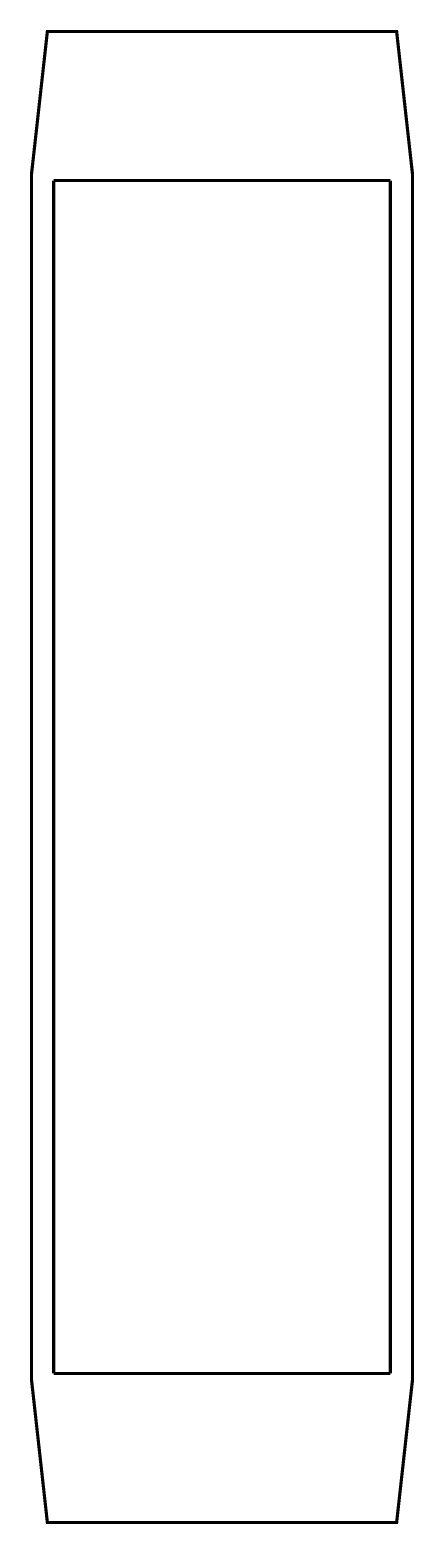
# Model space of a CAD drawing. Header units: millimetres. Extents: x -6.1 to 6, y 6.8 to 53.9.
import ezdxf

# ---------------------------------------------------------------- set-up
doc = ezdxf.new("R2010")
doc.units = ezdxf.units.MM

msp = doc.modelspace()

# ---------------------------------------------------------------- linework, layer by layer
at = {"const_width": 0.1}
msp.add_lwpolyline([(6, 49.4), (6, 11.4), (5.5, 6.9), (-5.5, 6.9), (-6, 11.4), (-6, 49.4), (-5.5, 53.9), (5.5, 53.9), (6, 49.4)], close=True, dxfattribs=at)
for points in [[(-6, 49.4), (-5.5, 53.9), (5.5, 53.9), (6, 49.4)], [(-5.3, 49.2), (-5.3, 11.6)], [(-5.3, 49.2), (5.3, 49.2)], [(5.3, 49.2), (5.3, 11.6)], [(-5.3, 11.6), (5.3, 11.6)]]:
    msp.add_lwpolyline(points, dxfattribs=at)

doc.saveas('drawing.dxf')
